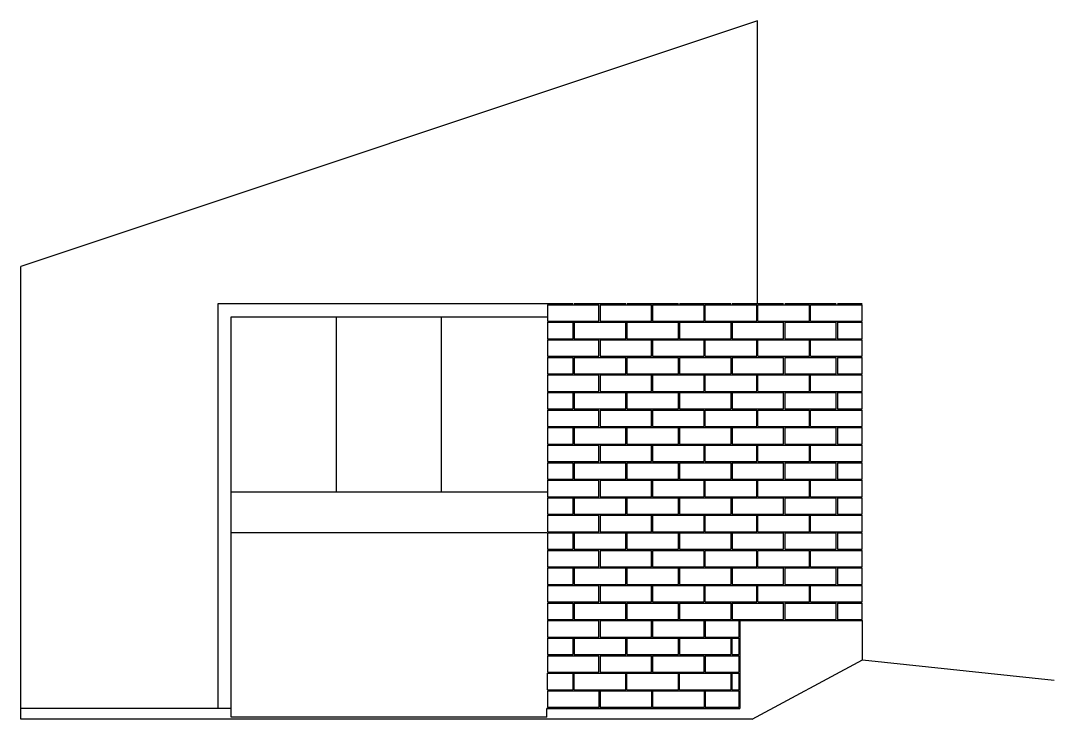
# Model space of a CAD drawing. Header units: inches. Extents: x 683 to 3572, y 849 to 3802.
# Drawn here: x 2247.7 to 2719.2, y 2286.2 to 2604.7 of the extents above; entities that cross this region are included whole.
import ezdxf

# ---------------------------------------------------------------- set-up
doc = ezdxf.new("R2010")
doc.units = ezdxf.units.IN
doc.header["$MEASUREMENT"] = 0
doc.layers.add('blocks', color=251, linetype='Continuous')
doc.layers.add('walls', color=7, linetype='Continuous')

msp = doc.modelspace()

# ---------------------------------------------------------------- linework, layer by layer
for p, q in [((2343.75, 2469.73), (2487.75, 2469.73)), ((2575.75, 2331.23), (2631.75, 2331.23)), ((2575.75, 2331.23), (2575.75, 2291.23))]:
    msp.add_line(p, q)
at = {"layer": 'blocks'}
for p, q in [((2488, 2475.73), (2499.75, 2475.73)), ((2488, 2475.23), (2488, 2467.73)), ((2488, 2475.23), (2511.5, 2475.23)), ((2500.25, 2475.73), (2523.75, 2475.73)), ((2511.5, 2467.73), (2511.5, 2475.23)), ((2512, 2475.23), (2535.5, 2475.23)), ((2512, 2475.23), (2512, 2467.73)), ((2524.25, 2475.73), (2547.75, 2475.73)), ((2535.5, 2467.73), (2535.5, 2475.23)), ((2536, 2475.23), (2559.5, 2475.23)), ((2536, 2475.23), (2536, 2467.73)), ((2548.25, 2475.73), (2571.75, 2475.73)), ((2559.5, 2467.73), (2559.5, 2475.23)), ((2560, 2467.73), (2560, 2475.23)), ((2560, 2475.23), (2583.5, 2475.23)), ((2572.25, 2475.73), (2595.75, 2475.73)), ((2583.5, 2467.73), (2583.5, 2475.23)), ((2584, 2475.23), (2607.5, 2475.23)), ((2584, 2467.73), (2584, 2475.23)), ((2596.25, 2475.73), (2619.75, 2475.73)), ((2607.5, 2467.73), (2607.5, 2475.23)), ((2608, 2475.23), (2631.5, 2475.23)), ((2608, 2467.73), (2608, 2475.23)), ((2620.25, 2475.73), (2631.5, 2475.73)), ((2631.5, 2467.73), (2631.5, 2475.23)), ((2488, 2467.73), (2511.5, 2467.73)), ((2488, 2467.23), (2499.75, 2467.23)), ((2488, 2467.23), (2488, 2459.73)), ((2499.75, 2459.73), (2499.75, 2467.23)), ((2500.25, 2467.23), (2523.75, 2467.23)), ((2500.25, 2467.23), (2500.25, 2459.73)), ((2512, 2467.73), (2535.5, 2467.73)), ((2523.75, 2459.73), (2523.75, 2467.23)), ((2524.25, 2467.23), (2547.75, 2467.23)), ((2524.25, 2467.23), (2524.25, 2459.73)), ((2536, 2467.73), (2559.5, 2467.73)), ((2547.75, 2459.73), (2547.75, 2467.23)), ((2548.25, 2467.23), (2571.75, 2467.23)), ((2548.25, 2467.23), (2548.25, 2459.73)), ((2560, 2467.73), (2583.5, 2467.73)), ((2571.75, 2459.73), (2571.75, 2467.23)), ((2572.25, 2467.23), (2595.75, 2467.23)), ((2572.25, 2467.23), (2572.25, 2459.73)), ((2584, 2467.73), (2607.5, 2467.73)), ((2595.75, 2459.73), (2595.75, 2467.23)), ((2596.25, 2467.23), (2619.75, 2467.23)), ((2596.25, 2467.23), (2596.25, 2459.73)), ((2608, 2467.73), (2631.5, 2467.73)), ((2619.75, 2459.73), (2619.75, 2467.23)), ((2620.25, 2467.23), (2631.5, 2467.23)), ((2620.25, 2467.23), (2620.25, 2459.73)), ((2631.5, 2459.73), (2631.5, 2467.23)), ((2488, 2459.73), (2499.75, 2459.73)), ((2488, 2459.23), (2511.5, 2459.23)), ((2488, 2459.23), (2488, 2451.73)), ((2500.25, 2459.73), (2523.75, 2459.73)), ((2511.5, 2451.73), (2511.5, 2459.23)), ((2512, 2459.23), (2535.5, 2459.23)), ((2512, 2459.23), (2512, 2451.73)), ((2524.25, 2459.73), (2547.75, 2459.73)), ((2535.5, 2451.73), (2535.5, 2459.23)), ((2536, 2459.23), (2559.5, 2459.23)), ((2536, 2459.23), (2536, 2451.73)), ((2548.25, 2459.73), (2571.75, 2459.73)), ((2559.5, 2451.73), (2559.5, 2459.23)), ((2560, 2459.23), (2583.5, 2459.23)), ((2560, 2451.73), (2560, 2459.23)), ((2572.25, 2459.73), (2595.75, 2459.73)), ((2583.5, 2451.73), (2583.5, 2459.23)), ((2584, 2459.23), (2607.5, 2459.23)), ((2584, 2451.73), (2584, 2459.23)), ((2596.25, 2459.73), (2619.75, 2459.73)), ((2607.5, 2451.73), (2607.5, 2459.23)), ((2608, 2459.23), (2631.5, 2459.23)), ((2608, 2451.73), (2608, 2459.23)), ((2620.25, 2459.73), (2631.5, 2459.73)), ((2631.5, 2451.73), (2631.5, 2459.23)), ((2488, 2451.73), (2511.5, 2451.73)), ((2512, 2451.73), (2535.5, 2451.73)), ((2536, 2451.73), (2559.5, 2451.73)), ((2560, 2451.73), (2583.5, 2451.73)), ((2584, 2451.73), (2607.5, 2451.73)), ((2608, 2451.73), (2631.5, 2451.73)), ((2488, 2451.23), (2488, 2443.73)), ((2488, 2451.23), (2499.75, 2451.23)), ((2499.75, 2443.73), (2499.75, 2451.23)), ((2500.25, 2451.23), (2500.25, 2443.73)), ((2500.25, 2451.23), (2523.75, 2451.23)), ((2523.75, 2443.73), (2523.75, 2451.23)), ((2524.25, 2451.23), (2524.25, 2443.73)), ((2524.25, 2451.23), (2547.75, 2451.23)), ((2547.75, 2443.73), (2547.75, 2451.23)), ((2548.25, 2451.23), (2571.75, 2451.23)), ((2548.25, 2451.23), (2548.25, 2443.73)), ((2571.75, 2443.73), (2571.75, 2451.23)), ((2572.25, 2451.23), (2572.25, 2443.73)), ((2572.25, 2451.23), (2595.75, 2451.23)), ((2595.75, 2443.73), (2595.75, 2451.23)), ((2596.25, 2451.23), (2596.25, 2443.73)), ((2596.25, 2451.23), (2619.75, 2451.23)), ((2619.75, 2443.73), (2619.75, 2451.23)), ((2620.25, 2451.23), (2631.5, 2451.23)), ((2620.25, 2451.23), (2620.25, 2443.73)), ((2631.5, 2443.73), (2631.5, 2451.23)), ((2488, 2443.73), (2499.75, 2443.73)), ((2488, 2443.23), (2488, 2435.73)), ((2488, 2443.23), (2511.5, 2443.23)), ((2500.25, 2443.73), (2523.75, 2443.73)), ((2511.5, 2435.73), (2511.5, 2443.23)), ((2512, 2443.23), (2535.5, 2443.23)), ((2512, 2443.23), (2512, 2435.73)), ((2524.25, 2443.73), (2547.75, 2443.73)), ((2535.5, 2435.73), (2535.5, 2443.23)), ((2536, 2443.23), (2559.5, 2443.23)), ((2536, 2443.23), (2536, 2435.73)), ((2548.25, 2443.73), (2571.75, 2443.73)), ((2559.5, 2435.73), (2559.5, 2443.23)), ((2560, 2435.73), (2560, 2443.23)), ((2560, 2443.23), (2583.5, 2443.23)), ((2572.25, 2443.73), (2595.75, 2443.73)), ((2583.5, 2435.73), (2583.5, 2443.23)), ((2584, 2443.23), (2607.5, 2443.23)), ((2584, 2435.73), (2584, 2443.23)), ((2596.25, 2443.73), (2619.75, 2443.73)), ((2607.5, 2435.73), (2607.5, 2443.23)), ((2608, 2443.23), (2631.5, 2443.23)), ((2608, 2435.73), (2608, 2443.23)), ((2620.25, 2443.73), (2631.5, 2443.73)), ((2631.5, 2435.73), (2631.5, 2443.23)), ((2488, 2435.73), (2511.5, 2435.73)), ((2488, 2435.23), (2499.75, 2435.23)), ((2488, 2435.23), (2488, 2427.73)), ((2499.75, 2427.73), (2499.75, 2435.23)), ((2500.25, 2435.23), (2523.75, 2435.23)), ((2500.25, 2435.23), (2500.25, 2427.73)), ((2512, 2435.73), (2535.5, 2435.73)), ((2523.75, 2427.73), (2523.75, 2435.23)), ((2524.25, 2435.23), (2547.75, 2435.23)), ((2524.25, 2435.23), (2524.25, 2427.73)), ((2536, 2435.73), (2559.5, 2435.73)), ((2547.75, 2427.73), (2547.75, 2435.23)), ((2548.25, 2435.23), (2571.75, 2435.23)), ((2548.25, 2435.23), (2548.25, 2427.73)), ((2560, 2435.73), (2583.5, 2435.73)), ((2571.75, 2427.73), (2571.75, 2435.23)), ((2572.25, 2435.23), (2595.75, 2435.23)), ((2572.25, 2435.23), (2572.25, 2427.73)), ((2584, 2435.73), (2607.5, 2435.73)), ((2595.75, 2427.73), (2595.75, 2435.23)), ((2596.25, 2435.23), (2619.75, 2435.23)), ((2596.25, 2435.23), (2596.25, 2427.73)), ((2608, 2435.73), (2631.5, 2435.73)), ((2619.75, 2427.73), (2619.75, 2435.23)), ((2620.25, 2435.23), (2631.5, 2435.23)), ((2620.25, 2435.23), (2620.25, 2427.73)), ((2631.5, 2427.73), (2631.5, 2435.23)), ((2488, 2427.73), (2499.75, 2427.73)), ((2488, 2427.23), (2511.5, 2427.23)), ((2488, 2427.23), (2488, 2419.73)), ((2500.25, 2427.73), (2523.75, 2427.73)), ((2511.5, 2419.73), (2511.5, 2427.23)), ((2512, 2427.23), (2535.5, 2427.23)), ((2512, 2427.23), (2512, 2419.73)), ((2524.25, 2427.73), (2547.75, 2427.73)), ((2535.5, 2419.73), (2535.5, 2427.23)), ((2536, 2427.23), (2559.5, 2427.23)), ((2536, 2427.23), (2536, 2419.73)), ((2548.25, 2427.73), (2571.75, 2427.73)), ((2559.5, 2419.73), (2559.5, 2427.23)), ((2560, 2427.23), (2583.5, 2427.23)), ((2560, 2419.73), (2560, 2427.23)), ((2572.25, 2427.73), (2595.75, 2427.73)), ((2583.5, 2419.73), (2583.5, 2427.23)), ((2584, 2427.23), (2607.5, 2427.23)), ((2584, 2419.73), (2584, 2427.23)), ((2596.25, 2427.73), (2619.75, 2427.73)), ((2607.5, 2419.73), (2607.5, 2427.23)), ((2608, 2427.23), (2631.5, 2427.23)), ((2608, 2419.73), (2608, 2427.23)), ((2620.25, 2427.73), (2631.5, 2427.73)), ((2631.5, 2419.73), (2631.5, 2427.23)), ((2488, 2419.73), (2511.5, 2419.73)), ((2488, 2419.23), (2499.75, 2419.23)), ((2488, 2419.23), (2488, 2411.73)), ((2499.75, 2411.73), (2499.75, 2419.23)), ((2500.25, 2419.23), (2523.75, 2419.23)), ((2500.25, 2419.23), (2500.25, 2411.73)), ((2512, 2419.73), (2535.5, 2419.73)), ((2523.75, 2411.73), (2523.75, 2419.23)), ((2524.25, 2419.23), (2524.25, 2411.73)), ((2524.25, 2419.23), (2547.75, 2419.23)), ((2536, 2419.73), (2559.5, 2419.73)), ((2547.75, 2411.73), (2547.75, 2419.23)), ((2548.25, 2419.23), (2571.75, 2419.23)), ((2548.25, 2419.23), (2548.25, 2411.73)), ((2560, 2419.73), (2583.5, 2419.73)), ((2571.75, 2411.73), (2571.75, 2419.23)), ((2572.25, 2419.23), (2595.75, 2419.23)), ((2572.25, 2419.23), (2572.25, 2411.73)), ((2584, 2419.73), (2607.5, 2419.73)), ((2595.75, 2411.73), (2595.75, 2419.23)), ((2596.25, 2419.23), (2596.25, 2411.73)), ((2596.25, 2419.23), (2619.75, 2419.23)), ((2608, 2419.73), (2631.5, 2419.73)), ((2619.75, 2411.73), (2619.75, 2419.23)), ((2620.25, 2419.23), (2631.5, 2419.23)), ((2620.25, 2419.23), (2620.25, 2411.73)), ((2631.5, 2411.73), (2631.5, 2419.23)), ((2488, 2411.73), (2499.75, 2411.73)), ((2488, 2411.23), (2488, 2403.73)), ((2488, 2411.23), (2511.5, 2411.23)), ((2500.25, 2411.73), (2523.75, 2411.73)), ((2511.5, 2403.73), (2511.5, 2411.23)), ((2512, 2411.23), (2535.5, 2411.23)), ((2512, 2411.23), (2512, 2403.73)), ((2524.25, 2411.73), (2547.75, 2411.73)), ((2535.5, 2403.73), (2535.5, 2411.23)), ((2536, 2411.23), (2559.5, 2411.23)), ((2536, 2411.23), (2536, 2403.73)), ((2548.25, 2411.73), (2571.75, 2411.73)), ((2559.5, 2403.73), (2559.5, 2411.23)), ((2560, 2403.73), (2560, 2411.23)), ((2560, 2411.23), (2583.5, 2411.23)), ((2572.25, 2411.73), (2595.75, 2411.73)), ((2583.5, 2403.73), (2583.5, 2411.23)), ((2584, 2411.23), (2607.5, 2411.23)), ((2584, 2403.73), (2584, 2411.23)), ((2596.25, 2411.73), (2619.75, 2411.73)), ((2607.5, 2403.73), (2607.5, 2411.23)), ((2608, 2411.23), (2631.5, 2411.23)), ((2608, 2403.73), (2608, 2411.23)), ((2620.25, 2411.73), (2631.5, 2411.73)), ((2631.5, 2403.73), (2631.5, 2411.23)), ((2488, 2403.73), (2511.5, 2403.73)), ((2488, 2403.23), (2499.75, 2403.23)), ((2488, 2403.23), (2488, 2395.73)), ((2499.75, 2395.73), (2499.75, 2403.23)), ((2500.25, 2403.23), (2523.75, 2403.23)), ((2500.25, 2403.23), (2500.25, 2395.73)), ((2512, 2403.73), (2535.5, 2403.73)), ((2523.75, 2395.73), (2523.75, 2403.23)), ((2524.25, 2403.23), (2524.25, 2395.73)), ((2524.25, 2403.23), (2547.75, 2403.23)), ((2536, 2403.73), (2559.5, 2403.73)), ((2547.75, 2395.73), (2547.75, 2403.23)), ((2548.25, 2403.23), (2571.75, 2403.23)), ((2548.25, 2403.23), (2548.25, 2395.73)), ((2560, 2403.73), (2583.5, 2403.73)), ((2571.75, 2395.73), (2571.75, 2403.23)), ((2572.25, 2403.23), (2595.75, 2403.23)), ((2572.25, 2403.23), (2572.25, 2395.73)), ((2584, 2403.73), (2607.5, 2403.73)), ((2595.75, 2395.73), (2595.75, 2403.23)), ((2596.25, 2403.23), (2596.25, 2395.73)), ((2596.25, 2403.23), (2619.75, 2403.23)), ((2608, 2403.73), (2631.5, 2403.73)), ((2619.75, 2395.73), (2619.75, 2403.23)), ((2620.25, 2403.23), (2631.5, 2403.23)), ((2620.25, 2403.23), (2620.25, 2395.73)), ((2631.5, 2395.73), (2631.5, 2403.23)), ((2488, 2395.73), (2499.75, 2395.73)), ((2488, 2395.23), (2488, 2387.73)), ((2488, 2395.23), (2511.5, 2395.23)), ((2500.25, 2395.73), (2523.75, 2395.73)), ((2511.5, 2387.73), (2511.5, 2395.23)), ((2512, 2395.23), (2535.5, 2395.23)), ((2512, 2395.23), (2512, 2387.73)), ((2524.25, 2395.73), (2547.75, 2395.73)), ((2535.5, 2387.73), (2535.5, 2395.23)), ((2536, 2395.23), (2559.5, 2395.23)), ((2536, 2395.23), (2536, 2387.73)), ((2548.25, 2395.73), (2571.75, 2395.73)), ((2559.5, 2387.73), (2559.5, 2395.23)), ((2560, 2387.73), (2560, 2395.23)), ((2560, 2395.23), (2583.5, 2395.23)), ((2572.25, 2395.73), (2595.75, 2395.73)), ((2583.5, 2387.73), (2583.5, 2395.23)), ((2584, 2395.23), (2607.5, 2395.23)), ((2584, 2387.73), (2584, 2395.23)), ((2596.25, 2395.73), (2619.75, 2395.73)), ((2607.5, 2387.73), (2607.5, 2395.23)), ((2608, 2395.23), (2631.5, 2395.23)), ((2608, 2387.73), (2608, 2395.23)), ((2620.25, 2395.73), (2631.5, 2395.73)), ((2631.5, 2387.73), (2631.5, 2395.23)), ((2488, 2387.73), (2511.5, 2387.73)), ((2488, 2387.23), (2499.75, 2387.23)), ((2488, 2387.23), (2488, 2379.73)), ((2499.75, 2379.73), (2499.75, 2387.23)), ((2500.25, 2387.23), (2523.75, 2387.23)), ((2500.25, 2387.23), (2500.25, 2379.73)), ((2512, 2387.73), (2535.5, 2387.73)), ((2523.75, 2379.73), (2523.75, 2387.23)), ((2524.25, 2387.23), (2524.25, 2379.73)), ((2524.25, 2387.23), (2547.75, 2387.23)), ((2536, 2387.73), (2559.5, 2387.73)), ((2547.75, 2379.73), (2547.75, 2387.23)), ((2548.25, 2387.23), (2571.75, 2387.23)), ((2548.25, 2387.23), (2548.25, 2379.73)), ((2560, 2387.73), (2583.5, 2387.73)), ((2571.75, 2379.73), (2571.75, 2387.23)), ((2572.25, 2387.23), (2595.75, 2387.23)), ((2572.25, 2387.23), (2572.25, 2379.73)), ((2584, 2387.73), (2607.5, 2387.73)), ((2595.75, 2379.73), (2595.75, 2387.23)), ((2596.25, 2387.23), (2596.25, 2379.73)), ((2596.25, 2387.23), (2619.75, 2387.23)), ((2608, 2387.73), (2631.5, 2387.73)), ((2619.75, 2379.73), (2619.75, 2387.23)), ((2620.25, 2387.23), (2631.5, 2387.23)), ((2620.25, 2387.23), (2620.25, 2379.73)), ((2631.5, 2379.73), (2631.5, 2387.23)), ((2488, 2379.73), (2499.75, 2379.73)), ((2488, 2379.23), (2488, 2371.73)), ((2488, 2379.23), (2511.5, 2379.23)), ((2500.25, 2379.73), (2523.75, 2379.73)), ((2511.5, 2371.73), (2511.5, 2379.23)), ((2512, 2379.23), (2512, 2371.73)), ((2512, 2379.23), (2535.5, 2379.23)), ((2524.25, 2379.73), (2547.75, 2379.73)), ((2535.5, 2371.73), (2535.5, 2379.23)), ((2536, 2379.23), (2536, 2371.73)), ((2536, 2379.23), (2559.5, 2379.23)), ((2548.25, 2379.73), (2571.75, 2379.73)), ((2559.5, 2371.73), (2559.5, 2379.23)), ((2560, 2371.73), (2560, 2379.23)), ((2560, 2379.23), (2583.5, 2379.23)), ((2572.25, 2379.73), (2595.75, 2379.73)), ((2583.5, 2371.73), (2583.5, 2379.23)), ((2584, 2371.73), (2584, 2379.23)), ((2584, 2379.23), (2607.5, 2379.23)), ((2596.25, 2379.73), (2619.75, 2379.73)), ((2607.5, 2371.73), (2607.5, 2379.23)), ((2608, 2371.73), (2608, 2379.23)), ((2608, 2379.23), (2631.5, 2379.23)), ((2620.25, 2379.73), (2631.5, 2379.73)), ((2631.5, 2371.73), (2631.5, 2379.23)), ((2488, 2371.73), (2511.5, 2371.73)), ((2512, 2371.73), (2535.5, 2371.73)), ((2536, 2371.73), (2559.5, 2371.73)), ((2560, 2371.73), (2583.5, 2371.73)), ((2584, 2371.73), (2607.5, 2371.73)), ((2608, 2371.73), (2631.5, 2371.73)), ((2488, 2371.23), (2499.75, 2371.23)), ((2488, 2371.23), (2488, 2363.73)), ((2499.75, 2363.73), (2499.75, 2371.23)), ((2500.25, 2371.23), (2523.75, 2371.23)), ((2500.25, 2371.23), (2500.25, 2363.73)), ((2523.75, 2363.73), (2523.75, 2371.23)), ((2524.25, 2371.23), (2524.25, 2363.73)), ((2524.25, 2371.23), (2547.75, 2371.23)), ((2547.75, 2363.73), (2547.75, 2371.23)), ((2548.25, 2371.23), (2571.75, 2371.23)), ((2548.25, 2371.23), (2548.25, 2363.73)), ((2571.75, 2363.73), (2571.75, 2371.23)), ((2572.25, 2371.23), (2595.75, 2371.23)), ((2572.25, 2371.23), (2572.25, 2363.73)), ((2595.75, 2363.73), (2595.75, 2371.23)), ((2596.25, 2371.23), (2596.25, 2363.73)), ((2596.25, 2371.23), (2619.75, 2371.23)), ((2619.75, 2363.73), (2619.75, 2371.23)), ((2620.25, 2371.23), (2631.5, 2371.23)), ((2620.25, 2371.23), (2620.25, 2363.73)), ((2631.5, 2363.73), (2631.5, 2371.23)), ((2488, 2363.73), (2499.75, 2363.73)), ((2488, 2363.23), (2488, 2355.73)), ((2488, 2363.23), (2511.5, 2363.23)), ((2500.25, 2363.73), (2523.75, 2363.73)), ((2511.5, 2355.73), (2511.5, 2363.23)), ((2512, 2363.23), (2535.5, 2363.23)), ((2512, 2363.23), (2512, 2355.73)), ((2524.25, 2363.73), (2547.75, 2363.73)), ((2535.5, 2355.73), (2535.5, 2363.23)), ((2536, 2363.23), (2559.5, 2363.23)), ((2536, 2363.23), (2536, 2355.73)), ((2548.25, 2363.73), (2571.75, 2363.73)), ((2559.5, 2355.73), (2559.5, 2363.23)), ((2560, 2355.73), (2560, 2363.23)), ((2560, 2363.23), (2583.5, 2363.23)), ((2572.25, 2363.73), (2595.75, 2363.73)), ((2583.5, 2355.73), (2583.5, 2363.23)), ((2584, 2363.23), (2607.5, 2363.23)), ((2584, 2355.73), (2584, 2363.23)), ((2596.25, 2363.73), (2619.75, 2363.73)), ((2607.5, 2355.73), (2607.5, 2363.23)), ((2608, 2363.23), (2631.5, 2363.23)), ((2608, 2355.73), (2608, 2363.23)), ((2620.25, 2363.73), (2631.5, 2363.73)), ((2631.5, 2355.73), (2631.5, 2363.23)), ((2488, 2355.73), (2511.5, 2355.73)), ((2488, 2355.23), (2499.75, 2355.23)), ((2488, 2355.23), (2488, 2347.73)), ((2499.75, 2347.73), (2499.75, 2355.23)), ((2500.25, 2355.23), (2523.75, 2355.23)), ((2500.25, 2355.23), (2500.25, 2347.73)), ((2512, 2355.73), (2535.5, 2355.73)), ((2523.75, 2347.73), (2523.75, 2355.23)), ((2524.25, 2355.23), (2524.25, 2347.73)), ((2524.25, 2355.23), (2547.75, 2355.23)), ((2536, 2355.73), (2559.5, 2355.73)), ((2547.75, 2347.73), (2547.75, 2355.23)), ((2548.25, 2355.23), (2571.75, 2355.23)), ((2548.25, 2355.23), (2548.25, 2347.73)), ((2560, 2355.73), (2583.5, 2355.73)), ((2571.75, 2347.73), (2571.75, 2355.23)), ((2572.25, 2355.23), (2595.75, 2355.23)), ((2572.25, 2355.23), (2572.25, 2347.73)), ((2584, 2355.73), (2607.5, 2355.73)), ((2595.75, 2347.73), (2595.75, 2355.23)), ((2596.25, 2355.23), (2596.25, 2347.73)), ((2596.25, 2355.23), (2619.75, 2355.23)), ((2608, 2355.73), (2631.5, 2355.73)), ((2619.75, 2347.73), (2619.75, 2355.23)), ((2620.25, 2355.23), (2631.5, 2355.23)), ((2620.25, 2355.23), (2620.25, 2347.73)), ((2631.5, 2347.73), (2631.5, 2355.23)), ((2488, 2347.73), (2499.75, 2347.73)), ((2488, 2347.23), (2511.5, 2347.23)), ((2488, 2347.23), (2488, 2339.73)), ((2500.25, 2347.73), (2523.75, 2347.73)), ((2511.5, 2339.73), (2511.5, 2347.23)), ((2512, 2347.23), (2535.5, 2347.23)), ((2512, 2347.23), (2512, 2339.73)), ((2524.25, 2347.73), (2547.75, 2347.73)), ((2535.5, 2339.73), (2535.5, 2347.23)), ((2536, 2347.23), (2559.5, 2347.23)), ((2536, 2347.23), (2536, 2339.73)), ((2548.25, 2347.73), (2571.75, 2347.73)), ((2559.5, 2339.73), (2559.5, 2347.23)), ((2560, 2347.23), (2583.5, 2347.23)), ((2560, 2339.73), (2560, 2347.23)), ((2572.25, 2347.73), (2595.75, 2347.73)), ((2583.5, 2339.73), (2583.5, 2347.23)), ((2584, 2347.23), (2607.5, 2347.23)), ((2584, 2339.73), (2584, 2347.23)), ((2596.25, 2347.73), (2619.75, 2347.73)), ((2607.5, 2339.73), (2607.5, 2347.23)), ((2608, 2347.23), (2631.5, 2347.23)), ((2608, 2339.73), (2608, 2347.23)), ((2620.25, 2347.73), (2631.5, 2347.73)), ((2631.5, 2339.73), (2631.5, 2347.23)), ((2488, 2339.73), (2511.5, 2339.73)), ((2488, 2339.23), (2499.75, 2339.23)), ((2488, 2339.23), (2488, 2331.73)), ((2499.75, 2331.73), (2499.75, 2339.23)), ((2500.25, 2339.23), (2523.75, 2339.23)), ((2500.25, 2339.23), (2500.25, 2331.73)), ((2512, 2339.73), (2535.5, 2339.73)), ((2523.75, 2331.73), (2523.75, 2339.23)), ((2524.25, 2339.23), (2547.75, 2339.23)), ((2524.25, 2339.23), (2524.25, 2331.73)), ((2536, 2339.73), (2559.5, 2339.73)), ((2547.75, 2331.73), (2547.75, 2339.23)), ((2548.25, 2339.23), (2571.75, 2339.23)), ((2548.25, 2339.23), (2548.25, 2331.73)), ((2560, 2339.73), (2583.5, 2339.73)), ((2571.75, 2331.73), (2571.75, 2339.23)), ((2572.25, 2339.23), (2595.75, 2339.23)), ((2572.25, 2339.23), (2572.25, 2331.73)), ((2584, 2339.73), (2607.5, 2339.73)), ((2595.75, 2331.73), (2595.75, 2339.23)), ((2596.25, 2339.23), (2619.75, 2339.23)), ((2596.25, 2339.23), (2596.25, 2331.73)), ((2608, 2339.73), (2631.5, 2339.73)), ((2619.75, 2331.73), (2619.75, 2339.23)), ((2620.25, 2339.23), (2631.5, 2339.23)), ((2620.25, 2339.23), (2620.25, 2331.73)), ((2631.5, 2331.73), (2631.5, 2339.23)), ((2488, 2331.73), (2499.75, 2331.73)), ((2488, 2331.23), (2511.5, 2331.23)), ((2488, 2331.23), (2488, 2323.73)), ((2500.25, 2331.73), (2523.75, 2331.73)), ((2511.5, 2323.73), (2511.5, 2331.23)), ((2512, 2331.23), (2535.5, 2331.23)), ((2512, 2331.23), (2512, 2323.73)), ((2524.25, 2331.73), (2547.75, 2331.73)), ((2535.5, 2323.73), (2535.5, 2331.23)), ((2536, 2331.23), (2559.5, 2331.23)), ((2536, 2331.23), (2536, 2323.73)), ((2548.25, 2331.73), (2571.75, 2331.73)), ((2559.5, 2323.73), (2559.5, 2331.23)), ((2560, 2331.23), (2560, 2323.73)), ((2560, 2331.23), (2575.25, 2331.23)), ((2572.25, 2331.73), (2595.75, 2331.73)), ((2575.25, 2331.23), (2575.25, 2323.73)), ((2596.25, 2331.73), (2619.75, 2331.73)), ((2620.25, 2331.73), (2631.5, 2331.73)), ((2488, 2323.73), (2511.5, 2323.73)), ((2488, 2323.23), (2499.75, 2323.23)), ((2488, 2323.23), (2488, 2315.73)), ((2499.75, 2315.73), (2499.75, 2323.23)), ((2500.25, 2323.23), (2523.75, 2323.23)), ((2500.25, 2323.23), (2500.25, 2315.73)), ((2512, 2323.73), (2535.5, 2323.73)), ((2523.75, 2315.73), (2523.75, 2323.23)), ((2524.25, 2323.23), (2547.75, 2323.23)), ((2524.25, 2323.23), (2524.25, 2315.73)), ((2536, 2323.73), (2559.5, 2323.73)), ((2547.75, 2315.73), (2547.75, 2323.23)), ((2548.25, 2323.23), (2571.75, 2323.23)), ((2548.25, 2323.23), (2548.25, 2315.73)), ((2560, 2323.73), (2575.25, 2323.73)), ((2571.75, 2315.73), (2571.75, 2323.23)), ((2572.25, 2315.73), (2572.25, 2323.23)), ((2572.25, 2323.23), (2575.25, 2323.23)), ((2575.25, 2323.23), (2575.25, 2315.73)), ((2488, 2315.73), (2499.75, 2315.73)), ((2488, 2315.23), (2511.5, 2315.23)), ((2488, 2315.23), (2488, 2307.73)), ((2500.25, 2315.73), (2523.75, 2315.73)), ((2511.5, 2307.73), (2511.5, 2315.23)), ((2512, 2315.23), (2535.5, 2315.23)), ((2512, 2315.23), (2512, 2307.73)), ((2524.25, 2315.73), (2547.75, 2315.73)), ((2535.5, 2307.73), (2535.5, 2315.23)), ((2536, 2315.23), (2559.5, 2315.23)), ((2536, 2315.23), (2536, 2307.73)), ((2548.25, 2315.73), (2571.75, 2315.73)), ((2559.5, 2307.73), (2559.5, 2315.23)), ((2560, 2315.23), (2560, 2307.73)), ((2560, 2315.23), (2575.25, 2315.23)), ((2572.25, 2315.73), (2573.25, 2315.73)), ((2572.25, 2315.73), (2575.25, 2315.73)), ((2575.25, 2315.23), (2575.25, 2307.73)), ((2488, 2307.73), (2511.5, 2307.73)), ((2488, 2299.73), (2488, 2307.23)), ((2488, 2307.23), (2499.75, 2307.23)), ((2499.75, 2299.73), (2499.75, 2307.23)), ((2500.25, 2299.73), (2500.25, 2307.23)), ((2500.25, 2307.23), (2523.75, 2307.23)), ((2512, 2307.73), (2535.5, 2307.73)), ((2523.75, 2299.73), (2523.75, 2307.23)), ((2524.25, 2299.73), (2524.25, 2307.23)), ((2524.25, 2307.23), (2547.75, 2307.23)), ((2536, 2307.73), (2559.5, 2307.73)), ((2547.75, 2299.73), (2547.75, 2307.23)), ((2548.25, 2307.23), (2571.75, 2307.23)), ((2548.25, 2299.73), (2548.25, 2307.23)), ((2560, 2307.73), (2575.25, 2307.73)), ((2571.75, 2299.73), (2571.75, 2307.23)), ((2572.25, 2299.73), (2572.25, 2307.23)), ((2572.25, 2307.23), (2575.25, 2307.23)), ((2575.25, 2307.23), (2575.25, 2299.73)), ((2488, 2299.73), (2499.75, 2299.73)), ((2488, 2299.23), (2511.5, 2299.23)), ((2488, 2299.23), (2488, 2291.73)), ((2500.25, 2299.73), (2523.75, 2299.73)), ((2511.5, 2299.23), (2511.5, 2291.73)), ((2512, 2299.23), (2535.5, 2299.23)), ((2512, 2299.23), (2512, 2291.73)), ((2524.25, 2299.73), (2547.75, 2299.73)), ((2534.25, 2299.23), (2535.5, 2299.23)), ((2535.5, 2299.23), (2535.5, 2291.73)), ((2536, 2299.23), (2559.5, 2299.23)), ((2536, 2299.23), (2536, 2291.73)), ((2548.25, 2299.73), (2571.75, 2299.73)), ((2558.5, 2299.23), (2559.5, 2299.23)), ((2559.5, 2299.23), (2559.5, 2291.73)), ((2560, 2299.23), (2560, 2291.73)), ((2560, 2299.23), (2575.25, 2299.23)), ((2572.25, 2299.73), (2573.25, 2299.73)), ((2572.25, 2299.73), (2575.25, 2299.73)), ((2575.25, 2299.23), (2575.25, 2291.73)), ((2488, 2291.73), (2511.5, 2291.73)), ((2512, 2291.73), (2535.5, 2291.73)), ((2534.25, 2291.73), (2535.5, 2291.73)), ((2536, 2291.73), (2559.5, 2291.73)), ((2560, 2291.73), (2575.25, 2291.73)), ((2487.75, 2291.23), (2575.75, 2291.23)), ((2487.75, 2291.23), (2575.75, 2291.23))]:
    msp.add_line(p, q, dxfattribs=at)
at = {"layer": 'walls'}
for p, q in [((2583.75, 2604.73), (2247.75, 2492.73)), ((2583.75, 2475.73), (2583.75, 2604.73)), ((2247.75, 2286.23), (2247.75, 2492.73)), ((2337.75, 2291.23), (2337.75, 2475.73)), ((2337.75, 2475.73), (2488, 2475.73)), ((2343.75, 2287.23), (2343.75, 2469.73)), ((2391.75, 2389.73), (2391.75, 2469.73)), ((2439.75, 2389.73), (2439.75, 2469.73)), ((2487.75, 2389.73), (2343.75, 2389.73)), ((2487.75, 2371.23), (2343.75, 2371.23)), ((2631.75, 2313.28), (2631.75, 2331.23)), ((2581.35, 2286.23), (2631.75, 2313.28)), ((2631.75, 2313.28), (2719.2, 2304.11)), ((2343.75, 2291.23), (2247.75, 2291.23)), ((2487.75, 2287.23), (2343.75, 2287.23)), ((2575.75, 2291.23), (2487.75, 2291.23)), ((2487.75, 2287.23), (2487.75, 2291.23)), ((2581.35, 2286.23), (2247.75, 2286.23))]:
    msp.add_line(p, q, dxfattribs=at)

doc.saveas('drawing.dxf')
